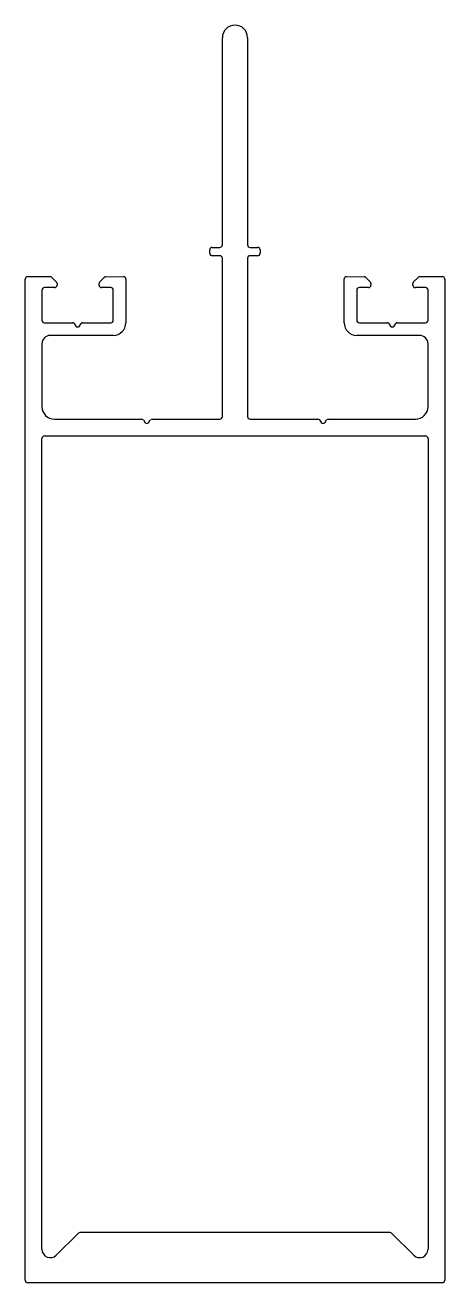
# Model space of a CAD drawing. Extents: x 858 to 908, y 472 to 622.
import ezdxf

# ---------------------------------------------------------------- set-up
doc = ezdxf.new("R2010")
doc.units = 0
doc.layers.get('0').update_dxf_attribs({"linetype": 'CONTINUOUS'})

msp = doc.modelspace()

# ---------------------------------------------------------------- linework, layer by layer
at = {"color": 0}
for p, q in [((881.84, 596.08), (881.84, 620.79)), ((884.84, 620.79), (884.84, 596.08)), ((880.64, 595.78), (881.54, 595.78)), ((885.14, 595.78), (886.04, 595.78)), ((880.34, 595.08), (880.34, 595.48)), ((881.54, 594.78), (880.64, 594.78)), ((881.84, 575.59), (881.84, 594.48)), ((884.84, 594.48), (884.84, 575.59)), ((886.04, 594.78), (885.14, 594.78)), ((886.34, 595.48), (886.34, 595.08)), ((858.34, 472.59), (858.34, 591.99)), ((858.64, 592.29), (861.32, 592.29)), ((861.53, 592.2), (862.05, 591.67)), ((862.14, 591.46), (862.14, 591.29)), ((867.14, 591.28), (867.14, 591.46)), ((867.23, 591.67), (867.75, 592.2)), ((867.97, 592.28), (870.04, 592.29)), ((870.34, 591.99), (870.34, 586.79)), ((896.34, 586.79), (896.34, 591.99)), ((896.64, 592.29), (898.72, 592.28)), ((898.93, 592.2), (899.45, 591.67)), ((899.54, 591.46), (899.54, 591.28)), ((904.54, 591.29), (904.54, 591.46)), ((904.63, 591.67), (905.15, 592.2)), ((905.37, 592.29), (908.04, 592.29)), ((908.34, 591.99), (908.34, 472.59)), ((860.34, 590.69), (860.34, 587.09)), ((861.84, 590.99), (860.64, 590.99)), ((868.54, 590.99), (867.44, 590.98)), ((868.84, 587.09), (868.84, 590.69)), ((897.84, 590.69), (897.84, 587.09)), ((899.24, 590.98), (898.14, 590.99)), ((906.04, 590.99), (904.84, 590.99)), ((906.34, 587.09), (906.34, 590.69)), ((860.64, 586.79), (863.97, 586.79)), ((864.18, 586.7), (864.38, 586.37)), ((864.8, 586.37), (865, 586.7)), ((865.22, 586.79), (868.54, 586.79)), ((898.14, 586.79), (901.47, 586.79)), ((901.68, 586.7), (901.88, 586.37)), ((902.3, 586.37), (902.5, 586.7)), ((902.72, 586.79), (906.04, 586.79)), ((868.84, 585.29), (861.34, 585.29)), ((905.34, 585.29), (897.84, 585.29)), ((860.34, 584.29), (860.34, 576.79)), ((906.34, 576.79), (906.34, 584.29)), ((861.84, 575.29), (872.22, 575.29)), ((872.43, 575.2), (872.63, 574.87)), ((873.05, 574.87), (873.25, 575.2)), ((873.47, 575.29), (881.54, 575.29)), ((885.14, 575.29), (893.22, 575.29)), ((893.43, 575.2), (893.63, 574.87)), ((894.05, 574.87), (894.25, 575.2)), ((894.47, 575.29), (904.84, 575.29)), ((860.64, 573.29), (906.04, 573.29)), ((860.34, 476.29), (860.34, 572.99)), ((906.34, 572.99), (906.34, 476.29)), ((864.61, 478.14), (862.05, 475.58)), ((901.72, 478.29), (864.96, 478.29)), ((904.64, 475.58), (902.07, 478.14)), ((908.04, 472.29), (858.64, 472.29))]:
    msp.add_line(p, q, dxfattribs=at)
for centre, radius, start, end in [((883.34, 620.79), 1.5, 360, 180), ((880.64, 595.48), 0.3, 90, 180), ((881.54, 596.08), 0.3, 270, 360), ((885.14, 596.08), 0.3, 180, 270), ((886.04, 595.48), 0.3, 0, 90), ((880.64, 595.08), 0.3, 180, 270), ((881.54, 594.48), 0.3, 0, 90), ((885.14, 594.48), 0.3, 90, 180), ((886.04, 595.08), 0.3, 270, 0), ((858.64, 591.99), 0.3, 90, 180), ((861.32, 591.99), 0.3, 45, 90), ((861.84, 591.29), 0.3, 270, 0), ((861.84, 591.46), 0.3, 360, 45), ((867.44, 591.46), 0.3, 135, 180), ((867.44, 591.28), 0.3, 180, 270.0983), ((867.97, 591.98), 0.3, 90.0596, 135), ((870.04, 591.99), 0.3, 360, 90.0596), ((896.64, 591.99), 0.3, 89.9404, 180), ((898.72, 591.98), 0.3, 45, 89.9404), ((899.24, 591.28), 0.3, 269.9017, 360), ((899.24, 591.46), 0.3, 360, 45), ((904.84, 591.46), 0.3, 135, 180), ((904.84, 591.29), 0.3, 180, 270), ((905.37, 591.99), 0.3, 90, 135), ((908.04, 591.99), 0.3, 0, 90), ((860.64, 590.69), 0.3, 90, 180), ((868.54, 590.69), 0.3, 360, 90.0983), ((898.14, 590.69), 0.3, 89.9017, 180), ((906.04, 590.69), 0.3, 360, 90), ((860.64, 587.09), 0.3, 180, 270), ((863.97, 586.49), 0.3, 45, 90), ((865.22, 586.49), 0.3, 90, 135), ((868.54, 587.09), 0.3, 270, 0), ((868.84, 586.79), 1.5, 270, 0), ((897.84, 586.79), 1.5, 180, 270), ((898.14, 587.09), 0.3, 180, 270), ((901.47, 586.49), 0.3, 45, 90), ((902.72, 586.49), 0.3, 90, 135), ((906.04, 587.09), 0.3, 270, 360), ((861.34, 584.29), 1, 90, 180), ((864.59, 586.59), 0.3, 225, 315), ((902.09, 586.59), 0.3, 225, 315), ((905.34, 584.29), 1, 0, 90), ((861.84, 576.79), 1.5, 180, 270), ((904.84, 576.79), 1.5, 270, 0), ((872.22, 574.99), 0.3, 45, 90), ((872.84, 575.09), 0.3, 225, 315), ((873.47, 574.99), 0.3, 90, 135), ((881.54, 575.59), 0.3, 270, 0), ((885.14, 575.59), 0.3, 180, 270), ((893.22, 574.99), 0.3, 45, 90), ((893.84, 575.09), 0.3, 225, 315), ((894.47, 574.99), 0.3, 90, 135), ((860.64, 572.99), 0.3, 90, 180), ((906.04, 572.99), 0.3, 360, 90), ((864.96, 477.79), 0.5, 90, 135), ((901.72, 477.79), 0.5, 45, 90), ((861.34, 476.29), 1, 180, 315), ((905.34, 476.29), 1, 225, 0), ((858.64, 472.59), 0.3, 180, 270), ((908.04, 472.59), 0.3, 270, 360)]:
    msp.add_arc(centre, radius, start, end, dxfattribs=at)

doc.saveas('drawing.dxf')
